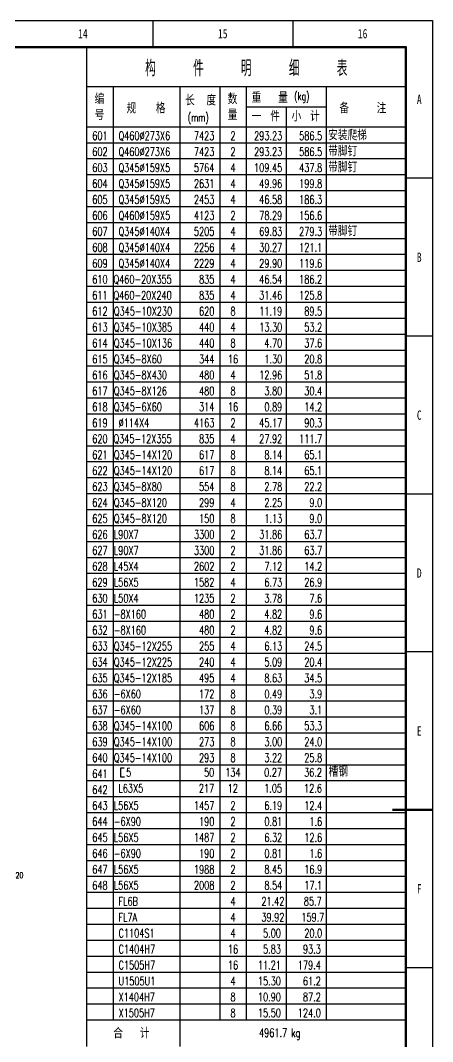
# Model space of a CAD drawing. Extents: x 6045 to 12501, y -14925 to -6998.
# Drawn here: x 6731.6 to 6886.5, y -7382.2 to -6998 of the extents above; entities that cross this region are included whole.
import ezdxf
from ezdxf.enums import TextEntityAlignment as Align

# ---------------------------------------------------------------- set-up
doc = ezdxf.new("R2010")
doc.units = 0
doc.header["$LTSCALE"] = 15
doc.header["$MEASUREMENT"] = 0
doc.layers.get('0').update_dxf_attribs({"linetype": 'CONTINUOUS'})
doc.styles.add('NCPE_BORDER', font='SIMFANG.TTF', dxfattribs={"width": 0.75, "height": 3.5})
doc.styles.get("Standard").update_dxf_attribs({"font": 'romans.shx', "width": 0.7, "bigfont": 'fs1.shx'})

# ---------------------------------------------------------------- blocks, each defined once
blk = doc.blocks.new('TKA1')
at = {"color": 3}
for p, q in [((735.875, 594), (735.875, 584)), ((788.4375, 594), (788.4375, 584)), ((841, 534.6), (831, 534.6)), ((841, 475.2), (831, 475.2)), ((841, 415.8), (831, 415.8)), ((841, 356.4), (831, 356.4)), ((841, 297), (831, 297)), ((841, 237.6), (831, 237.6))]:
    blk.add_line(p, q, dxfattribs=at)
blk.add_lwpolyline([(0, 0), (0, 594), (841, 594), (841, 0), (0, 0)], dxfattribs=at)
at = {"color": 3, "lineweight": 50}
for points in [[(25, 10), (25, 584), (831, 584), (831, 10), (25, 10)], [(841, 297), (826, 297)]]:
    blk.add_lwpolyline(points, dxfattribs=at)
at = {"color": 3, "style": 'NCPE_BORDER', "width": 0.75}
for s, p in [('14', (709.59375, 589)), ('15', (762.15625, 589)), ('16', (814.71875, 589)), ('A', (836, 564.3)), ('B', (836, 504.9)), ('C', (836, 445.5)), ('D', (836, 386.1)), ('E', (836, 326.7)), ('F', (836, 267.3))]:
    blk.add_text(s, height=3.5, dxfattribs=at).set_placement(p, align=Align.MIDDLE)

msp = doc.modelspace()

# ---------------------------------------------------------------- linework, layer by layer
for p, q in [((6756.4681602, -7008.0093133), (6756.4681602, -7374.0093133)), ((6876.4681602, -7008.0093133), (6876.4681602, -7366.0093133)), ((6876.4681602, -7023.0093133), (6756.4681602, -7023.0093133)), ((6766.4681602, -7023.0093133), (6766.4681602, -7374.0093133)), ((6791.4681602, -7023.0093133), (6791.4681602, -7374.0093133)), ((6806.4681602, -7023.0093133), (6806.4681602, -7374.0093133)), ((6816.4681602, -7023.0093133), (6816.4681602, -7374.0093133)), ((6846.4681602, -7023.0093133), (6846.4681602, -7374.0093133)), ((6816.4681602, -7030.5093133), (6846.4681602, -7030.5093133)), ((6831.4681602, -7030.5093133), (6831.4681602, -7374.0093133)), ((6756.4681602, -7038.0093133), (6876.4681602, -7038.0093133)), ((6756.4681602, -7044.0093133), (6876.4681602, -7044.0093133)), ((6756.4681602, -7050.0093133), (6876.4681602, -7050.0093133)), ((6756.4681602, -7056.0093133), (6876.4681602, -7056.0093133)), ((6756.4681602, -7062.0093133), (6876.4681602, -7062.0093133)), ((6756.4681602, -7068.0093133), (6876.4681602, -7068.0093133)), ((6756.4681602, -7074.0093133), (6876.4681602, -7074.0093133)), ((6756.4681602, -7080.0093133), (6876.4681602, -7080.0093133)), ((6756.4681602, -7086.0093133), (6876.4681602, -7086.0093133)), ((6756.4681602, -7092.0093133), (6876.4681602, -7092.0093133)), ((6756.4681602, -7098.0093133), (6876.4681602, -7098.0093133)), ((6756.4681602, -7104.0093133), (6876.4681602, -7104.0093133)), ((6756.4681602, -7110.0093133), (6876.4681602, -7110.0093133)), ((6756.4681602, -7116.0093133), (6876.4681602, -7116.0093133)), ((6756.4681602, -7122.0093133), (6876.4681602, -7122.0093133)), ((6756.4681602, -7128.0093133), (6876.4681602, -7128.0093133)), ((6756.4681602, -7134.0093133), (6876.4681602, -7134.0093133)), ((6756.4681602, -7140.0093133), (6876.4681602, -7140.0093133)), ((6756.4681602, -7146.0093133), (6876.4681602, -7146.0093133)), ((6756.4681602, -7152.0093133), (6876.4681602, -7152.0093133)), ((6756.4681602, -7158.0093133), (6876.4681602, -7158.0093133)), ((6756.4681602, -7164.0093133), (6876.4681602, -7164.0093133)), ((6756.4681602, -7170.0093133), (6876.4681602, -7170.0093133)), ((6756.4681602, -7176.0093133), (6876.4681602, -7176.0093133)), ((6756.4681602, -7182.0093133), (6876.4681602, -7182.0093133)), ((6756.4681602, -7188.0093133), (6876.4681602, -7188.0093133)), ((6756.4681602, -7194.0093133), (6876.4681602, -7194.0093133)), ((6756.4681602, -7200.0093133), (6876.4681602, -7200.0093133)), ((6756.4681602, -7206.0093133), (6876.4681602, -7206.0093133)), ((6756.4681602, -7212.0093133), (6876.4681602, -7212.0093133)), ((6756.4681602, -7218.0093133), (6876.4681602, -7218.0093133)), ((6756.4681602, -7218.0093133), (6876.4681602, -7218.0093133)), ((6756.4681602, -7224.0093133), (6876.4681602, -7224.0093133)), ((6756.4681602, -7230.0093133), (6876.4681602, -7230.0093133)), ((6756.4681602, -7230.0093133), (6876.4681602, -7230.0093133)), ((6756.4681602, -7236.0093133), (6876.4681602, -7236.0093133)), ((6756.4681602, -7236.0093133), (6876.4681602, -7236.0093133)), ((6756.4681602, -7242.0093133), (6876.4681602, -7242.0093133)), ((6756.4681602, -7248.0093133), (6876.4681602, -7248.0093133)), ((6756.4681602, -7254.0093133), (6876.4681602, -7254.0093133)), ((6756.4681602, -7260.0093133), (6876.4681602, -7260.0093133)), ((6756.4681602, -7266.0093133), (6876.4681602, -7266.0093133)), ((6756.4681602, -7272.0093133), (6876.4681602, -7272.0093133)), ((6756.4681602, -7278.0093133), (6876.4681602, -7278.0093133)), ((6756.4681602, -7278.0093133), (6876.4681602, -7278.0093133)), ((6770.5788268, -7279.2752031), (6769.1580757, -7279.2752031)), ((6769.1580757, -7279.2752031), (6769.1580757, -7282.5370005)), ((6769.1580757, -7282.5370005), (6770.6392797, -7282.5370005)), ((6756.4681602, -7284.0093133), (6876.4681602, -7284.0093133)), ((6756.4681602, -7290.0093133), (6876.4681602, -7290.0093133)), ((6756.4681602, -7296.0093133), (6876.4681602, -7296.0093133)), ((6756.4681602, -7302.0093133), (6876.4681602, -7302.0093133)), ((6756.4681602, -7308.0093133), (6876.4681602, -7308.0093133)), ((6756.4681602, -7314.0093133), (6876.4681602, -7314.0093133)), ((6756.4681602, -7320.0093133), (6876.4681602, -7320.0093133)), ((6756.4681602, -7326.0093133), (6876.4681602, -7326.0093133)), ((6756.4681602, -7326.0093133), (6876.4681602, -7326.0093133)), ((6756.4681602, -7332.0093133), (6876.4681602, -7332.0093133)), ((6756.4681602, -7338.0093133), (6876.4681602, -7338.0093133)), ((6756.4681602, -7338.0093133), (6876.4681602, -7338.0093133)), ((6756.4681602, -7344.0093133), (6876.4681602, -7344.0093133)), ((6756.4681602, -7344.0093133), (6876.4681602, -7344.0093133)), ((6756.4681602, -7350.0093133), (6876.4681602, -7350.0093133)), ((6756.4681602, -7356.0093133), (6876.4681602, -7356.0093133)), ((6756.4681602, -7356.0093133), (6876.4681602, -7356.0093133)), ((6756.4681602, -7362.0093133), (6876.4681602, -7362.0093133)), ((6756.4681602, -7362.0093133), (6876.4681602, -7362.0093133)), ((6756.4681602, -7368.0093133), (6876.4681602, -7368.0093133)), ((6756.4681602, -7374.0093133), (6756.4681602, -7384.0093133)), ((6756.4681602, -7374.0093133), (6876.4681602, -7374.0093133)), ((6756.4681602, -7374.0093133), (6876.4681602, -7374.0093133)), ((6756.4681602, -7374.0093133), (6876.4681602, -7374.0093133)), ((6791.4681602, -7374.0093133), (6791.4681602, -7384.0093133))]:
    msp.add_line(p, q)

# ---------------------------------------------------------------- block references
msp.add_blockref('TKA1', (6045.4681602, -7592.0093133))

# ---------------------------------------------------------------- texts
at = {"width": 0.7}
for s, height, p in [('构', 6, (6778.4681602, -7019.0093133)), ('件', 6, (6796.4681602, -7019.0093133)), ('明', 6, (6814.4681602, -7019.0093133)), ('细', 6, (6832.4681602, -7019.0093133)), ('表', 6, (6850.4681602, -7019.0093133)), ('编', 4, (6759.4681602, -7029.5093133)), ('长', 4, (6793.4681602, -7030.0093133)), ('度', 4, (6801.4681602, -7030.0093133)), ('数', 4, (6809.4681602, -7029.5093133)), ('重', 4, (6818.4681602, -7029.0093133)), ('量', 4, (6828.4681602, -7029.0093133)), ('(kg)', 3, (6834.4681602, -7028.0093133)), ('规', 4, (6771.4681602, -7033.0093133)), ('格', 4, (6782.4681602, -7033.0093133)), ('备', 4, (6851.4681602, -7033.0093133)), ('注', 4, (6865.4681602, -7033.0093133)), ('号', 4, (6759.4681602, -7035.5093133)), ('(mm)', 3, (6794.4681602, -7036.0093133)), ('量', 4, (6809.4681602, -7035.5093133)), ('一', 4, (6818.4681602, -7036.0093133)), ('件', 4, (6825.4681602, -7036.0093133)), ('小', 4, (6833.4681602, -7036.0093133)), ('计', 4, (6840.4681602, -7036.0093133)), ('Q460%%c273X6', 3.2, (6768.4681602, -7043.0093133)), ('安装爬梯', 4, (6847.2337356, -7043.1177614)), ('带脚钉', 4, (6847.2428516, -7049.1887967)), ('Q460%%c273X6', 3.2, (6768.4681602, -7049.0093133)), ('Q345%%c159X5', 3.2, (6768.4681602, -7055.0093133)), ('带脚钉', 4, (6847.2428516, -7055.1887967)), ('Q345%%c159X5', 3.2, (6768.4681602, -7061.0093133)), ('Q345%%c159X5', 3.2, (6768.4681602, -7067.0093133)), ('Q460%%c159X5', 3.2, (6768.4681602, -7073.0093133)), ('Q345%%c140X4', 3.2, (6768.4681602, -7079.0093133)), ('带脚钉', 4, (6847.2428516, -7079.1887967)), ('Q345%%c140X4', 3.2, (6768.4681602, -7085.0093133)), ('Q345%%c140X4', 3.2, (6768.4681602, -7091.0093133)), ('Q460-20X355', 3.2, (6766.559694, -7097.0093133)), ('Q460-20X240', 3.2, (6766.559694, -7103.0093133)), ('Q345-10X230', 3.2, (6766.7046559, -7109.0093133)), ('Q345-10X385', 3.2, (6766.7046559, -7115.0093133)), ('Q345-10X136', 3.2, (6766.7046559, -7121.0093133)), ('Q345-8X60', 3.2, (6766.7046559, -7127.0093133)), ('Q345-8X430', 3.2, (6766.7046559, -7133.0093133)), ('Q345-8X126', 3.2, (6766.7046559, -7139.0093133)), ('Q345-6X60', 3.2, (6766.7046559, -7145.0093133)), ('%%c114X4', 3.2, (6768.4681602, -7151.0093133)), ('Q345-12X355', 3.2, (6766.559694, -7157.0093133)), ('Q345-14X120', 3.2, (6766.7046559, -7163.0093133)), ('Q345-14X120', 3.2, (6766.7046559, -7169.0093133)), ('Q345-8X80', 3.2, (6766.7046559, -7175.0093133)), ('Q345-8X120', 3.2, (6766.7046559, -7181.0093133)), ('Q345-8X120', 3.2, (6766.7046559, -7187.0093133)), ('L90X7', 3.2, (6766.7046559, -7193.0093133)), ('L90X7', 3.2, (6766.7046559, -7199.0093133)), ('L45X4', 3.2, (6766.7046559, -7205.0093133)), ('L50X4', 3.2, (6766.7046559, -7217.0093133)), ('-8X160', 3.2, (6766.7046559, -7223.0093133)), ('-8X160', 3.2, (6766.7046559, -7229.0093133)), ('Q345-12X255', 3.2, (6766.7046559, -7235.0093133)), ('Q345-12X225', 3.2, (6766.7046559, -7241.0093133)), ('Q345-12X185', 3.2, (6766.7046559, -7247.0093133)), ('Q345-14X100', 3.2, (6766.7046559, -7265.0093133)), ('Q345-14X100', 3.2, (6766.7046559, -7271.0093133)), ('Q345-14X100', 3.2, (6766.7046559, -7277.0093133)), ('5', 3.2, (6771.2947722, -7282.5113922)), ('槽钢', 4, (6847.4159713, -7282.5113922)), ('L63X5', 3.2, (6768.4159713, -7288.5113922)), ('FL6B', 3.2, (6768.4681602, -7331.0093133)), ('FL7A', 3.2, (6768.4681602, -7337.0093133)), ('C1104S1', 3.2, (6768.4681602, -7343.0093133)), ('C1404H7', 3.2, (6768.4681602, -7349.0093133)), ('C1505H7', 3.2, (6768.4681602, -7355.0093133)), ('U1505U1', 3.2, (6768.4681602, -7361.0093133)), ('X1404H7', 3.2, (6768.4681602, -7367.0093133)), ('X1505H7', 3.2, (6768.4681602, -7373.0093133)), ('合', 4, (6766.4681602, -7381.0093133)), ('计', 4, (6776.4681602, -7381.0093133)), ('4961.7 kg', 3.2, (6821.2548847, -7380.4811443))]:
    msp.add_text(s, height=height, dxfattribs=at).set_placement(p)
for s, height, p in [('601', 3.2, (6761.4681602, -7043.0093133)), ('2', 3.2, (6811.4681602, -7043.0093133)), ('602', 3.2, (6761.4681602, -7049.0093133)), ('2', 3.2, (6811.4681602, -7049.0093133)), ('603', 3.2, (6761.4681602, -7055.0093133)), ('4', 3.2, (6811.4681602, -7055.0093133)), ('604', 3.2, (6761.4681602, -7061.0093133)), ('4', 3.2, (6811.4681602, -7061.0093133)), ('605', 3.2, (6761.4681602, -7067.0093133)), ('4', 3.2, (6811.4681602, -7067.0093133)), ('606', 3.2, (6761.4681602, -7073.0093133)), ('2', 3.2, (6811.4681602, -7073.0093133)), ('607', 3.2, (6761.4681602, -7079.0093133)), ('4', 3.2, (6811.4681602, -7079.0093133)), ('608', 3.2, (6761.4681602, -7085.0093133)), ('4', 3.2, (6811.4681602, -7085.0093133)), ('609', 3.2, (6761.4681602, -7091.0093133)), ('4', 3.2, (6811.4681602, -7091.0093133)), ('610', 3.2, (6761.4681602, -7097.0093133)), ('4', 3.2, (6811.4681602, -7097.0093133)), ('611', 3.2, (6761.4681602, -7103.0093133)), ('4', 3.2, (6811.4681602, -7103.0093133)), ('612', 3.2, (6761.4681602, -7109.0093133)), ('8', 3.2, (6811.4681602, -7109.0093133)), ('613', 3.2, (6761.4681602, -7115.0093133)), ('4', 3.2, (6811.4681602, -7115.0093133)), ('614', 3.2, (6761.4681602, -7121.0093133)), ('8', 3.2, (6811.4681602, -7121.0093133)), ('615', 3.2, (6761.4681602, -7127.0093133)), ('16', 3.2, (6811.4681602, -7127.0093133)), ('616', 3.2, (6761.4681602, -7133.0093133)), ('4', 3.2, (6811.4681602, -7133.0093133)), ('617', 3.2, (6761.4681602, -7139.0093133)), ('8', 3.2, (6811.4681602, -7139.0093133)), ('618', 3.2, (6761.4681602, -7145.0093133)), ('16', 3.2, (6811.4681602, -7145.0093133)), ('619', 3.2, (6761.4681602, -7151.0093133)), ('2', 3.2, (6811.4681602, -7151.0093133)), ('620', 3.2, (6761.4681602, -7157.0093133)), ('4', 3.2, (6811.4681602, -7157.0093133)), ('621', 3.2, (6761.4681602, -7163.0093133)), ('8', 3.2, (6811.4681602, -7163.0093133)), ('622', 3.2, (6761.4681602, -7169.0093133)), ('8', 3.2, (6811.4681602, -7169.0093133)), ('623', 3.2, (6761.4681602, -7175.0093133)), ('8', 3.2, (6811.4681602, -7175.0093133)), ('624', 3.2, (6761.4681602, -7181.0093133)), ('4', 3.2, (6811.4681602, -7181.0093133)), ('625', 3.2, (6761.4681602, -7187.0093133)), ('8', 3.2, (6811.4681602, -7187.0093133)), ('626', 3.2, (6761.4681602, -7193.0093133)), ('2', 3.2, (6811.4681602, -7193.0093133)), ('627', 3.2, (6761.4681602, -7199.0093133)), ('2', 3.2, (6811.4681602, -7199.0093133)), ('628', 3.2, (6761.4681602, -7205.0093133)), ('2', 3.2, (6811.4681602, -7205.0093133)), ('630', 3.2, (6761.4681602, -7217.0093133)), ('2', 3.2, (6811.4681602, -7217.0093133)), ('631', 3.2, (6761.4681602, -7223.0093133)), ('2', 3.2, (6811.4681602, -7223.0093133)), ('632', 3.2, (6761.4681602, -7229.0093133)), ('2', 3.2, (6811.4681602, -7229.0093133)), ('633', 3.2, (6761.4681602, -7235.0093133)), ('4', 3.2, (6811.4681602, -7235.0093133)), ('634', 3.2, (6761.4681602, -7241.0093133)), ('4', 3.2, (6811.4681602, -7241.0093133)), ('635', 3.2, (6761.4681602, -7247.0093133)), ('4', 3.2, (6811.4681602, -7247.0093133)), ('638', 3.2, (6761.4681602, -7265.0093133)), ('8', 3.2, (6811.4681602, -7265.0093133)), ('639', 3.2, (6761.4681602, -7271.0093133)), ('8', 3.2, (6811.4681602, -7271.0093133)), ('640', 3.2, (6761.4681602, -7277.0093133)), ('8', 3.2, (6811.4681602, -7277.0093133)), ('641', 3.2, (6761.4681602, -7283.0093133)), ('134', 3.2, (6811.4159713, -7282.5113922)), ('642', 3.2, (6761.4681602, -7289.0093133)), ('12', 3.2, (6811.4159713, -7288.5113922)), ('Q345-20', 2.15, (6727.1531288, -7320.6673953)), ('4', 3.2, (6811.4681602, -7331.0093133)), ('21.42', 3.2, (6826.4681602, -7331.0093133)), ('85.7', 3.2, (6841.4681602, -7331.0093133)), ('4', 3.2, (6811.4681602, -7337.0093133)), ('39.92', 3.2, (6826.4681602, -7337.0093133)), ('159.7', 3.2, (6841.4681602, -7337.0093133)), ('4', 3.2, (6811.4681602, -7343.0093133)), ('16', 3.2, (6811.4681602, -7349.0093133)), ('16', 3.2, (6811.4681602, -7355.0093133)), ('4', 3.2, (6811.4681602, -7361.0093133)), ('8', 3.2, (6811.4681602, -7367.0093133)), ('8', 3.2, (6811.4681602, -7373.0093133))]:
    msp.add_text(s, height=height, dxfattribs=at).set_placement(p, align=Align.CENTER)
for s, p in [('7423', (6804.4681602, -7043.0093133)), ('293.23', (6829.9681602, -7043.0093133)), ('586.5', (6844.9681602, -7043.0093133)), ('7423', (6804.4681602, -7049.0093133)), ('293.23', (6829.9681602, -7049.0093133)), ('586.5', (6844.9681602, -7049.0093133)), ('5764', (6804.4681602, -7055.0093133)), ('109.45', (6829.9681602, -7055.0093133)), ('437.8', (6844.9681602, -7055.0093133)), ('2631', (6804.4681602, -7061.0093133)), ('49.96', (6829.9681602, -7061.0093133)), ('199.8', (6844.9681602, -7061.0093133)), ('2453', (6804.4681602, -7067.0093133)), ('46.58', (6829.9681602, -7067.0093133)), ('186.3', (6844.9681602, -7067.0093133)), ('4123', (6804.4681602, -7073.0093133)), ('78.29', (6829.9681602, -7073.0093133)), ('156.6', (6844.9681602, -7073.0093133)), ('5205', (6804.4681602, -7079.0093133)), ('69.83', (6829.9681602, -7079.0093133)), ('279.3', (6844.9681602, -7079.0093133)), ('2256', (6804.4681602, -7085.0093133)), ('30.27', (6829.9681602, -7085.0093133)), ('121.1', (6844.9681602, -7085.0093133)), ('2229', (6804.4681602, -7091.0093133)), ('29.90', (6829.9681602, -7091.0093133)), ('119.6', (6844.9681602, -7091.0093133)), ('835', (6804.4681602, -7097.0093133)), ('46.54', (6829.9681602, -7097.0093133)), ('186.2', (6844.9681602, -7097.0093133)), ('835', (6804.4681602, -7103.0093133)), ('31.46', (6829.9681602, -7103.0093133)), ('125.8', (6844.9681602, -7103.0093133)), ('620', (6804.4681602, -7109.0093133)), ('11.19', (6829.9681602, -7109.0093133)), ('89.5', (6844.9681602, -7109.0093133)), ('440', (6804.4681602, -7115.0093133)), ('13.30', (6829.9681602, -7115.0093133)), ('53.2', (6844.9681602, -7115.0093133)), ('440', (6804.4681602, -7121.0093133)), ('4.70', (6829.9681602, -7121.0093133)), ('37.6', (6844.9681602, -7121.0093133)), ('344', (6804.4681602, -7127.0093133)), ('1.30', (6829.9681602, -7127.0093133)), ('20.8', (6844.9681602, -7127.0093133)), ('480', (6804.4681602, -7133.0093133)), ('12.96', (6829.9681602, -7133.0093133)), ('51.8', (6844.9681602, -7133.0093133)), ('480', (6804.4681602, -7139.0093133)), ('3.80', (6829.9681602, -7139.0093133)), ('30.4', (6844.9681602, -7139.0093133)), ('314', (6804.4681602, -7145.0093133)), ('0.89', (6829.9681602, -7145.0093133)), ('14.2', (6844.9681602, -7145.0093133)), ('4163', (6804.4681602, -7151.0093133)), ('45.17', (6829.9681602, -7151.0093133)), ('90.3', (6844.9681602, -7151.0093133)), ('835', (6804.4681602, -7157.0093133)), ('27.92', (6829.9681602, -7157.0093133)), ('111.7', (6844.9681602, -7157.0093133)), ('617', (6804.4681602, -7163.0093133)), ('8.14', (6829.9681602, -7163.0093133)), ('65.1', (6844.9681602, -7163.0093133)), ('617', (6804.4681602, -7169.0093133)), ('8.14', (6829.9681602, -7169.0093133)), ('65.1', (6844.9681602, -7169.0093133)), ('554', (6804.4681602, -7175.0093133)), ('2.78', (6829.9681602, -7175.0093133)), ('22.2', (6844.9681602, -7175.0093133)), ('299', (6804.4681602, -7181.0093133)), ('2.25', (6829.9681602, -7181.0093133)), ('9.0', (6844.9681602, -7181.0093133)), ('150', (6804.4681602, -7187.0093133)), ('1.13', (6829.9681602, -7187.0093133)), ('9.0', (6844.9681602, -7187.0093133)), ('3300', (6804.4681602, -7193.0093133)), ('31.86', (6829.9681602, -7193.0093133)), ('63.7', (6844.9681602, -7193.0093133)), ('3300', (6804.4681602, -7199.0093133)), ('31.86', (6829.9681602, -7199.0093133)), ('63.7', (6844.9681602, -7199.0093133)), ('2602', (6804.4681602, -7205.0093133)), ('7.12', (6829.9681602, -7205.0093133)), ('14.2', (6844.9681602, -7205.0093133)), ('1235', (6804.4681602, -7217.0093133)), ('3.78', (6829.9681602, -7217.0093133)), ('7.6', (6844.9681602, -7217.0093133)), ('480', (6804.4681602, -7223.0093133)), ('4.82', (6829.9681602, -7223.0093133)), ('9.6', (6844.9681602, -7223.0093133)), ('480', (6804.4681602, -7229.0093133)), ('4.82', (6829.9681602, -7229.0093133)), ('9.6', (6844.9681602, -7229.0093133)), ('255', (6804.4681602, -7235.0093133)), ('6.13', (6829.9681602, -7235.0093133)), ('24.5', (6844.9681602, -7235.0093133)), ('240', (6804.4681602, -7241.0093133)), ('5.09', (6829.9681602, -7241.0093133)), ('20.4', (6844.9681602, -7241.0093133)), ('495', (6804.4681602, -7247.0093133)), ('8.63', (6829.9681602, -7247.0093133)), ('34.5', (6844.9681602, -7247.0093133)), ('606', (6804.4681602, -7265.0093133)), ('6.66', (6829.9681602, -7265.0093133)), ('53.3', (6844.9681602, -7265.0093133)), ('273', (6804.4681602, -7271.0093133)), ('3.00', (6829.9681602, -7271.0093133)), ('24.0', (6844.9681602, -7271.0093133)), ('293', (6804.4681602, -7277.0093133)), ('3.22', (6829.9681602, -7277.0093133)), ('25.8', (6844.9681602, -7277.0093133)), ('50', (6804.4159713, -7282.5113922)), ('0.27', (6829.9159713, -7282.5113922)), ('36.2', (6844.9159713, -7282.5113922)), ('217', (6804.4159713, -7288.5113922)), ('1.05', (6829.9159713, -7288.5113922)), ('12.6', (6844.9159713, -7288.5113922)), ('5.00', (6829.4681602, -7343.0093133)), ('20.0', (6844.9681602, -7343.0093133)), ('5.83', (6829.4681602, -7349.0093133)), ('93.3', (6844.4681602, -7349.0093133)), ('11.21', (6829.4681602, -7355.0093133)), ('179.4', (6844.4681602, -7355.0093133)), ('15.30', (6829.4681602, -7361.0093133)), ('61.2', (6844.4681602, -7361.0093133)), ('10.90', (6829.4681602, -7367.0093133)), ('87.2', (6844.4681602, -7367.0093133)), ('15.50', (6829.4681602, -7373.0093133)), ('124.0', (6844.4681602, -7373.0093133))]:
    msp.add_text(s, height=3.2, dxfattribs=at).set_placement(p, align=Align.RIGHT)
at = {"color": 3, "width": 0.7}
for s, p in [('629', (6761.4681602, -7211.0093133)), ('4', (6811.4681602, -7211.0093133)), ('636', (6761.4681602, -7253.0093133)), ('8', (6811.4681602, -7253.0093133)), ('637', (6761.4681602, -7259.0093133)), ('8', (6811.4681602, -7259.0093133)), ('643', (6761.4681602, -7295.0093133)), ('2', (6811.4681602, -7295.0093133)), ('644', (6761.4681602, -7301.0093133)), ('2', (6811.4681602, -7301.0093133)), ('645', (6761.4681602, -7307.0093133)), ('2', (6811.4681602, -7307.0093133)), ('646', (6761.4681602, -7313.0093133)), ('2', (6811.4681602, -7313.0093133)), ('647', (6761.4681602, -7319.0093133)), ('2', (6811.4681602, -7319.0093133)), ('648', (6761.4681602, -7325.0093133)), ('2', (6811.4681602, -7325.0093133))]:
    msp.add_text(s, height=3.2, dxfattribs=at).set_placement(p, align=Align.CENTER)
for s, p in [('L56X5', (6766.7046559, -7211.0093133)), ('-6X60', (6766.7046559, -7253.0093133)), ('-6X60', (6766.7046559, -7259.0093133)), ('L56X5', (6766.7046559, -7295.0093133)), ('-6X90', (6766.7046559, -7301.0093133)), ('L56X5', (6766.7046559, -7307.0093133)), ('-6X90', (6766.7046559, -7313.0093133)), ('L56X5', (6766.7046559, -7319.0093133)), ('L56X5', (6766.7046559, -7325.0093133))]:
    msp.add_text(s, height=3.2, dxfattribs=at).set_placement(p)
for s, p in [('1582', (6804.4681602, -7211.0093133)), ('6.73', (6829.9681602, -7211.0093133)), ('26.9', (6844.9681602, -7211.0093133)), ('172', (6804.4681602, -7253.0093133)), ('0.49', (6829.9681602, -7253.0093133)), ('3.9', (6844.9681602, -7253.0093133)), ('137', (6804.4681602, -7259.0093133)), ('0.39', (6829.9681602, -7259.0093133)), ('3.1', (6844.9681602, -7259.0093133)), ('1457', (6804.4681602, -7295.0093133)), ('6.19', (6829.9681602, -7295.0093133)), ('12.4', (6844.9681602, -7295.0093133)), ('190', (6804.4681602, -7301.0093133)), ('0.81', (6829.9681602, -7301.0093133)), ('1.6', (6844.9681602, -7301.0093133)), ('1487', (6804.4681602, -7307.0093133)), ('6.32', (6829.9681602, -7307.0093133)), ('12.6', (6844.9681602, -7307.0093133)), ('190', (6804.4681602, -7313.0093133)), ('0.81', (6829.9681602, -7313.0093133)), ('1.6', (6844.9681602, -7313.0093133)), ('1988', (6804.4681602, -7319.0093133)), ('8.45', (6829.9681602, -7319.0093133)), ('16.9', (6844.9681602, -7319.0093133)), ('2008', (6804.4681602, -7325.0093133)), ('8.54', (6829.9681602, -7325.0093133)), ('17.1', (6844.9681602, -7325.0093133))]:
    msp.add_text(s, height=3.2, dxfattribs=at).set_placement(p, align=Align.RIGHT)

doc.saveas('drawing.dxf')
